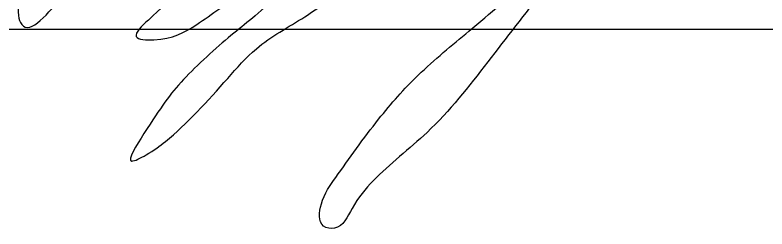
# Model space of a CAD drawing. Header units: millimetres. Extents: x 2427 to 11098, y 3614 to 3913.
# Drawn here: x 3538.56 to 3548.69, y 3631.35 to 3634.24 of the extents above; entities that cross this region are included whole.
import ezdxf

# ---------------------------------------------------------------- set-up
doc = ezdxf.new("R2010")
doc.units = ezdxf.units.MM
doc.layers.add('Чертеж', color=7, linetype='Continuous')

# ---------------------------------------------------------------- blocks, each defined once
blk = doc.blocks.new('A$C7F1F469D')
at = {"color": 5, "lineweight": 25}
blk.add_spline([(-0.105, 1.781), (1.337, 2.934), (2.755, 4.328), (3.548, 5.313), (3.806, 5.643), (3.865, 5.797), (3.664, 5.808), (3.251, 5.702), (2.885, 5.36), (-1.094, 1.265), (-1.292, 0.98), (-1.47, 0.668), (-1.589, 0.283), (-1.544, 0.164), (-0.98, 0.55), (-0.416, 1.01), (0.341, 1.44), (1.083, 1.856), (1.692, 1.974), (1.618, 1.826), (1.262, 1.366), (0.564, 0.609), (0.163, 0.223), (0, 0.001), (0.237, -0.044), (0.816, 0.164), (1.44, 0.579), (2.182, 0.95), (2.33, 1.039), (1.93, 0.579), (1.276, 0.015), (0.638, -0.578), (0.104, -1.305), (-0.06, -1.676), (0.132, -1.593), (0.393, -1.412), (1.232, -0.563), (1.618, -0.163), (2.271, 0.268), (2.82, 0.654), (3.414, 1.039), (3.83, 1.247), (4.097, 1.351), (4.335, 1.44), (4.557, 1.455), (4.602, 1.351), (4.483, 1.188), (4.35, 0.921), (4.394, 0.817), (4.587, 0.906), (5.092, 1.336), (6.19, 2.182), (7.408, 3.206), (8.358, 4.215), (9.62, 5.313), (10.986, 6.679), (11.268, 6.975), (9.828, 5.506), (8.596, 4.26), (7.705, 3.28), (7.2, 2.701), (6.74, 2.123), (6.161, 1.41), (5.493, 0.624), (4.736, -0.341), (3.919, -1.29), (3.192, -1.943), (2.909, -2.314), (2.672, -2.582), (2.523, -2.552), (2.494, -2.255), (2.687, -1.899), (3.266, -1.112), (3.8, -0.519), (4.483, 0.075), (5.329, 0.787), (5.968, 1.292), (6.695, 1.767), (7.556, 2.212), (8.833, 2.909), (10.021, 3.354), (11.36, 3.829), (12.548, 4.245), (13.468, 4.571)], degree=3, dxfattribs=at)
blk = doc.blocks.new('Штамп фамилии')
at = {"layer": 'Чертеж', "color": 67, "lineweight": -2, "true_color": 0x727430}
blk.add_blockref('A$C7F1F469D', (40.811, -8.527), dxfattribs=at)
blk = doc.blocks.new('A$C31D65421')
blk.add_blockref('Штамп фамилии', (2.236, 18.428))

msp = doc.modelspace()

# ---------------------------------------------------------------- linework, layer by layer
at = {"layer": 'Чертеж', "linetype": 'Continuous', "lineweight": 30}
msp.add_line((3497.143, 3634.044), (3562.143, 3634.044), dxfattribs=at)

# ---------------------------------------------------------------- block references
at = {"layer": 'Чертеж', "linetype": 'Continuous', "lineweight": 0}
msp.add_blockref('A$C31D65421', (3497.143, 3624.044), dxfattribs=at)

doc.saveas('drawing.dxf')
